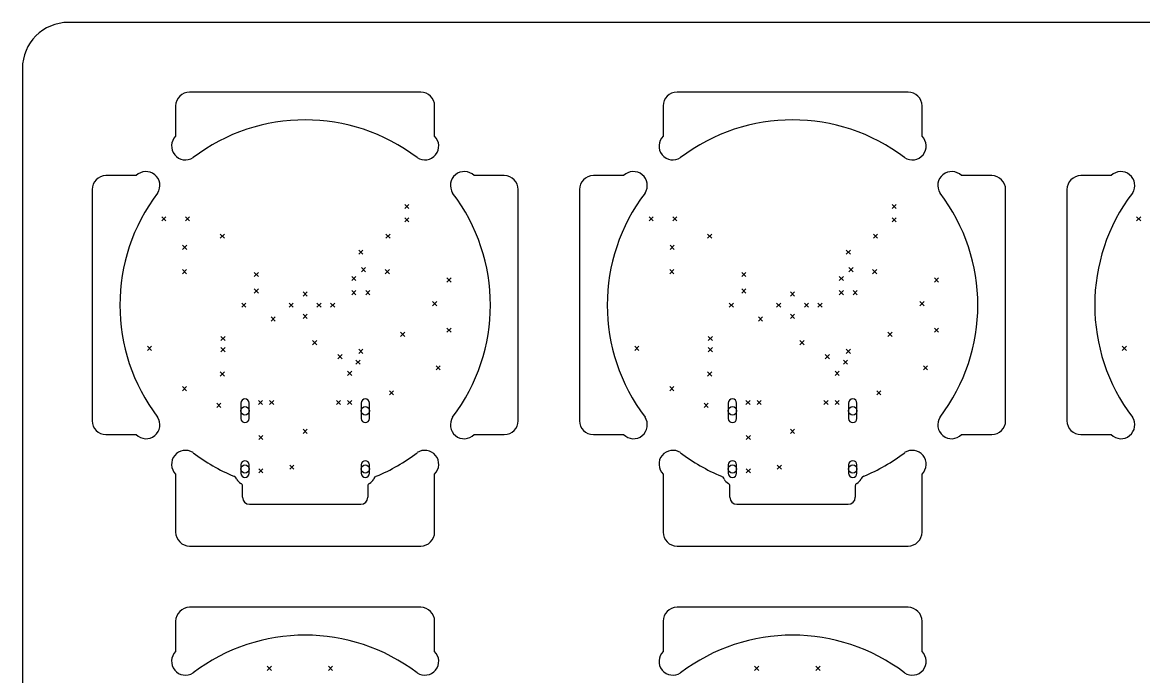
# Model space of a CAD drawing. Extents: x 19 to 200, y -108 to -20.
# Drawn here: x 19.7 to 100.2, y -66.7 to -19.7 of the extents above; entities that cross this region are included whole.
import ezdxf

# ---------------------------------------------------------------- set-up
doc = ezdxf.new("R2010")
doc.units = 0
doc.layers.add('BLACK', color=7, linetype='CONTINUOUS')

msp = doc.modelspace()

# ---------------------------------------------------------------- linework, layer by layer
at = {"layer": 'BLACK', "linetype": 'CONTINUOUS'}
for p, q in [((197, -19.7), (23, -19.7)), ((19.7, -23), (19.7, -94)), ((48.298, -24.7), (31.702, -24.7)), ((83.298, -24.7), (66.702, -24.7)), ((30.702, -25.7), (30.700429, -27.872002)), ((49.299571, -27.872002), (49.298, -25.7)), ((65.702, -25.7), (65.700429, -27.872002)), ((84.299571, -27.872002), (84.298, -25.7)), ((27.872002, -30.700429), (25.7, -30.702)), ((54.3, -30.702), (52.127998, -30.700429)), ((62.872002, -30.700429), (60.7, -30.702)), ((89.3, -30.702), (87.127998, -30.700429)), ((97.872002, -30.700429), (95.7, -30.702)), ((24.7, -31.702), (24.7, -48.298)), ((55.3, -48.298), (55.3, -31.702)), ((59.7, -31.702), (59.7, -48.298)), ((90.3, -48.298), (90.3, -31.702)), ((94.7, -31.702), (94.7, -48.298)), ((47.15, -32.77), (47.45, -33.07)), ((47.45, -32.77), (47.15, -33.07)), ((82.15, -32.77), (82.45, -33.07)), ((82.45, -32.77), (82.15, -33.07)), ((29.7, -33.65), (30, -33.95)), ((30, -33.65), (29.7, -33.95)), ((31.4, -33.65), (31.7, -33.95)), ((31.7, -33.65), (31.4, -33.95)), ((47.15, -33.73), (47.45, -34.03)), ((47.45, -33.73), (47.15, -34.03)), ((64.7, -33.65), (65, -33.95)), ((65, -33.65), (64.7, -33.95)), ((66.4, -33.65), (66.7, -33.95)), ((66.7, -33.65), (66.4, -33.95)), ((82.15, -33.73), (82.45, -34.03)), ((82.45, -33.73), (82.15, -34.03)), ((99.7, -33.65), (100, -33.95)), ((100, -33.65), (99.7, -33.95)), ((33.9, -34.9), (34.2, -35.2)), ((34.2, -34.9), (33.9, -35.2)), ((45.8, -34.9), (46.1, -35.2)), ((46.1, -34.9), (45.8, -35.2)), ((68.9, -34.9), (69.2, -35.2)), ((69.2, -34.9), (68.9, -35.2)), ((80.8, -34.9), (81.1, -35.2)), ((81.1, -34.9), (80.8, -35.2)), ((31.2, -35.7), (31.5, -36)), ((31.5, -35.7), (31.2, -36)), ((43.85, -36.05), (44.15, -36.35)), ((44.15, -36.05), (43.85, -36.35)), ((66.2, -35.7), (66.5, -36)), ((66.5, -35.7), (66.2, -36)), ((78.85, -36.05), (79.15, -36.35)), ((79.15, -36.05), (78.85, -36.35)), ((31.185, -37.45), (31.485, -37.75)), ((31.485, -37.45), (31.185, -37.75)), ((36.35, -37.65), (36.65, -37.95)), ((36.65, -37.65), (36.35, -37.95)), ((44.04, -37.31), (44.34, -37.61)), ((44.34, -37.31), (44.04, -37.61)), ((45.75, -37.45), (46.05, -37.75)), ((46.05, -37.45), (45.75, -37.75)), ((66.185, -37.45), (66.485, -37.75)), ((66.485, -37.45), (66.185, -37.75)), ((71.35, -37.65), (71.65, -37.95)), ((71.65, -37.65), (71.35, -37.95)), ((79.04, -37.31), (79.34, -37.61)), ((79.34, -37.31), (79.04, -37.61)), ((80.75, -37.45), (81.05, -37.75)), ((81.05, -37.45), (80.75, -37.75)), ((43.35, -37.94), (43.65, -38.24)), ((43.65, -37.94), (43.35, -38.24)), ((50.185, -38.05), (50.485, -38.35)), ((50.485, -38.05), (50.185, -38.35)), ((78.35, -37.94), (78.65, -38.24)), ((78.65, -37.94), (78.35, -38.24)), ((85.185, -38.05), (85.485, -38.35)), ((85.485, -38.05), (85.185, -38.35)), ((36.35, -38.83), (36.65, -39.13)), ((36.65, -38.83), (36.35, -39.13)), ((39.85, -39.05), (40.15, -39.35)), ((40.15, -39.05), (39.85, -39.35)), ((43.35, -38.96), (43.65, -39.26)), ((43.65, -38.96), (43.35, -39.26)), ((44.35, -38.96), (44.65, -39.26)), ((44.65, -38.96), (44.35, -39.26)), ((71.35, -38.83), (71.65, -39.13)), ((71.65, -38.83), (71.35, -39.13)), ((74.85, -39.05), (75.15, -39.35)), ((75.15, -39.05), (74.85, -39.35)), ((78.35, -38.96), (78.65, -39.26)), ((78.65, -38.96), (78.35, -39.26)), ((79.35, -38.96), (79.65, -39.26)), ((79.65, -38.96), (79.35, -39.26)), ((35.45, -39.85), (35.75, -40.15)), ((35.75, -39.85), (35.45, -40.15)), ((38.85, -39.85), (39.15, -40.15)), ((39.15, -39.85), (38.85, -40.15)), ((40.85, -39.85), (41.15, -40.15)), ((41.15, -39.85), (40.85, -40.15)), ((41.825, -39.85), (42.125, -40.15)), ((42.125, -39.85), (41.825, -40.15)), ((49.15, -39.75), (49.45, -40.05)), ((49.45, -39.75), (49.15, -40.05)), ((70.45, -39.85), (70.75, -40.15)), ((70.75, -39.85), (70.45, -40.15)), ((73.85, -39.85), (74.15, -40.15)), ((74.15, -39.85), (73.85, -40.15)), ((75.85, -39.85), (76.15, -40.15)), ((76.15, -39.85), (75.85, -40.15)), ((76.825, -39.85), (77.125, -40.15)), ((77.125, -39.85), (76.825, -40.15)), ((84.15, -39.75), (84.45, -40.05)), ((84.45, -39.75), (84.15, -40.05)), ((37.55, -40.85), (37.85, -41.15)), ((37.85, -40.85), (37.55, -41.15)), ((39.85, -40.65), (40.15, -40.95)), ((40.15, -40.65), (39.85, -40.95)), ((72.55, -40.85), (72.85, -41.15)), ((72.85, -40.85), (72.55, -41.15)), ((74.85, -40.65), (75.15, -40.95)), ((75.15, -40.65), (74.85, -40.95)), ((50.185, -41.65), (50.485, -41.95)), ((50.485, -41.65), (50.185, -41.95)), ((85.185, -41.65), (85.485, -41.95)), ((85.485, -41.65), (85.185, -41.95)), ((33.95, -42.25), (34.25, -42.55)), ((34.25, -42.25), (33.95, -42.55)), ((40.53, -42.55), (40.83, -42.85)), ((40.83, -42.55), (40.53, -42.85)), ((46.85, -41.95), (47.15, -42.25)), ((47.15, -41.95), (46.85, -42.25)), ((68.95, -42.25), (69.25, -42.55)), ((69.25, -42.25), (68.95, -42.55)), ((75.53, -42.55), (75.83, -42.85)), ((75.83, -42.55), (75.53, -42.85)), ((81.85, -41.95), (82.15, -42.25)), ((82.15, -41.95), (81.85, -42.25)), ((28.67, -42.95), (28.97, -43.25)), ((28.97, -42.95), (28.67, -43.25)), ((33.95, -43.05), (34.25, -43.35)), ((34.25, -43.05), (33.95, -43.35)), ((43.85, -43.168199), (44.15, -43.468199)), ((44.15, -43.168199), (43.85, -43.468199)), ((63.67, -42.95), (63.97, -43.25)), ((63.97, -42.95), (63.67, -43.25)), ((68.95, -43.05), (69.25, -43.35)), ((69.25, -43.05), (68.95, -43.35)), ((78.85, -43.168199), (79.15, -43.468199)), ((79.15, -43.168199), (78.85, -43.468199)), ((98.67, -42.95), (98.97, -43.25)), ((98.97, -42.95), (98.67, -43.25)), ((42.35, -43.55), (42.65, -43.85)), ((42.65, -43.55), (42.35, -43.85)), ((43.65, -43.95), (43.95, -44.25)), ((43.95, -43.95), (43.65, -44.25)), ((77.35, -43.55), (77.65, -43.85)), ((77.65, -43.55), (77.35, -43.85)), ((78.65, -43.95), (78.95, -44.25)), ((78.95, -43.95), (78.65, -44.25)), ((33.9, -44.8), (34.2, -45.1)), ((34.2, -44.8), (33.9, -45.1)), ((43.05, -44.75), (43.35, -45.05)), ((43.35, -44.75), (43.05, -45.05)), ((49.4, -44.35), (49.7, -44.65)), ((49.7, -44.35), (49.4, -44.65)), ((68.9, -44.8), (69.2, -45.1)), ((69.2, -44.8), (68.9, -45.1)), ((78.05, -44.75), (78.35, -45.05)), ((78.35, -44.75), (78.05, -45.05)), ((84.4, -44.35), (84.7, -44.65)), ((84.7, -44.35), (84.4, -44.65)), ((31.185, -45.85), (31.485, -46.15)), ((31.485, -45.85), (31.185, -46.15)), ((66.185, -45.85), (66.485, -46.15)), ((66.485, -45.85), (66.185, -46.15)), ((46.05, -46.15), (46.35, -46.45)), ((46.35, -46.15), (46.05, -46.45)), ((81.05, -46.15), (81.35, -46.45)), ((81.35, -46.15), (81.05, -46.45)), ((33.65, -47.05), (33.95, -47.35)), ((33.95, -47.05), (33.65, -47.35)), ((35.38, -47.04), (35.38, -48.14)), ((35.98, -48.14), (35.98, -47.04)), ((36.65, -46.84), (36.95, -47.14)), ((36.95, -46.84), (36.65, -47.14)), ((37.45, -46.84), (37.75, -47.14)), ((37.75, -46.84), (37.45, -47.14)), ((42.25, -46.84), (42.55, -47.14)), ((42.55, -46.84), (42.25, -47.14)), ((43.05, -46.84), (43.35, -47.14)), ((43.35, -46.84), (43.05, -47.14)), ((44.02, -47.04), (44.02, -48.14)), ((44.62, -48.14), (44.62, -47.04)), ((68.65, -47.05), (68.95, -47.35)), ((68.95, -47.05), (68.65, -47.35)), ((70.38, -47.04), (70.38, -48.14)), ((70.98, -48.14), (70.98, -47.04)), ((71.65, -46.84), (71.95, -47.14)), ((71.95, -46.84), (71.65, -47.14)), ((72.45, -46.84), (72.75, -47.14)), ((72.75, -46.84), (72.45, -47.14)), ((77.25, -46.84), (77.55, -47.14)), ((77.55, -46.84), (77.25, -47.14)), ((78.05, -46.84), (78.35, -47.14)), ((78.35, -46.84), (78.05, -47.14)), ((79.02, -47.04), (79.02, -48.14)), ((79.62, -48.14), (79.62, -47.04)), ((39.85, -48.9125), (40.15, -49.2125)), ((40.15, -48.9125), (39.85, -49.2125)), ((74.85, -48.9125), (75.15, -49.2125)), ((75.15, -48.9125), (74.85, -49.2125)), ((25.7, -49.298), (27.872002, -49.299571)), ((36.67, -49.35), (36.97, -49.65)), ((36.97, -49.35), (36.67, -49.65)), ((52.127998, -49.299571), (54.3, -49.298)), ((60.7, -49.298), (62.872002, -49.299571)), ((71.67, -49.35), (71.97, -49.65)), ((71.97, -49.35), (71.67, -49.65)), ((87.127998, -49.299571), (89.3, -49.298)), ((95.7, -49.298), (97.872002, -49.299571)), ((35.38, -51.47), (35.38, -52.07)), ((35.98, -52.07), (35.98, -51.47)), ((38.9, -51.4875), (39.2, -51.7875)), ((39.2, -51.4875), (38.9, -51.7875)), ((44.02, -51.47), (44.02, -52.07)), ((44.62, -52.07), (44.62, -51.47)), ((70.38, -51.47), (70.38, -52.07)), ((70.98, -52.07), (70.98, -51.47)), ((73.9, -51.4875), (74.2, -51.7875)), ((74.2, -51.4875), (73.9, -51.7875)), ((79.02, -51.47), (79.02, -52.07)), ((79.62, -52.07), (79.62, -51.47)), ((30.700429, -52.127998), (30.702, -56.3)), ((36.67, -51.75), (36.97, -52.05)), ((36.97, -51.75), (36.67, -52.05)), ((49.298, -56.3), (49.299571, -52.127998)), ((65.700429, -52.127998), (65.702, -56.3)), ((71.67, -51.75), (71.97, -52.05)), ((71.97, -51.75), (71.67, -52.05)), ((84.298, -56.3), (84.299571, -52.127998)), ((35.5, -53.8), (35.5, -52.980978)), ((44.5, -52.980978), (44.5, -53.8)), ((70.5, -53.8), (70.5, -52.980978)), ((79.5, -52.980978), (79.5, -53.8)), ((36, -54.3), (44, -54.3)), ((71, -54.3), (79, -54.3)), ((31.702, -57.3), (48.298, -57.3)), ((66.702, -57.3), (83.298, -57.3)), ((48.298, -61.7), (31.702, -61.7)), ((83.298, -61.7), (66.702, -61.7)), ((30.702, -62.7), (30.700429, -64.872002)), ((49.299571, -64.872002), (49.298, -62.7)), ((65.702, -62.7), (65.700429, -64.872002)), ((84.299571, -64.872002), (84.298, -62.7)), ((37.275, -65.925), (37.575, -66.225)), ((37.575, -65.925), (37.275, -66.225)), ((41.675, -65.925), (41.975, -66.225)), ((41.975, -65.925), (41.675, -66.225)), ((72.275, -65.925), (72.575, -66.225)), ((72.575, -65.925), (72.275, -66.225)), ((76.675, -65.925), (76.975, -66.225)), ((76.975, -65.925), (76.675, -66.225))]:
    msp.add_line(p, q, dxfattribs=at)
at = {"layer": 'BLACK'}
for centre in [(35.68, -47.59), (44.32, -47.59), (70.68, -47.59), (79.32, -47.59), (35.68, -51.77), (44.32, -51.77), (70.68, -51.77), (79.32, -51.77)]:
    msp.add_circle(centre, 0.3, dxfattribs=at)
for centre, radius, start, end in [((23, -23), 3.3, 90, 180), ((31.702, -25.7), 1, 90, 180), ((48.298, -25.7), 1, 0, 90), ((66.702, -25.7), 1, 90, 180), ((83.298, -25.7), 1, 0, 90), ((40, -40), 13.303611, 52.77605661, 127.22394339), ((75, -40), 13.303611, 52.77605661, 127.22394339), ((31.404214, -28.575786), 0.995301, -224.99995929, -56.59222858), ((48.595788, -28.575788), 0.995302, -123.40793092, 45.00012212), ((66.404214, -28.575786), 0.995301, -224.99995929, -56.59222858), ((83.595788, -28.575788), 0.995302, -123.40793092, 45.00012212), ((28.575788, -31.404212), 0.995302, -33.40793092, 135.00012212), ((51.424214, -31.404214), 0.995301, -314.99995929, -146.59222858), ((63.575788, -31.404212), 0.995302, -33.40793092, 135.00012212), ((86.424214, -31.404214), 0.995301, -314.99995929, -146.59222858), ((98.575788, -31.404212), 0.995302, -33.40793092, 135.00012212), ((25.7, -31.702), 1, 90, 180), ((54.3, -31.702), 1, 0, 90), ((60.7, -31.702), 1, 90, 180), ((89.3, -31.702), 1, 0, 90), ((95.7, -31.702), 1, 90, 180), ((40, -40), 13.303611, -217.22394339, -142.77605661), ((40, -40), 13.303611, -37.22394339, 37.22394339), ((75, -40), 13.303611, -217.22394339, -142.77605661), ((75, -40), 13.303611, -37.22394339, 37.22394339), ((110, -40), 13.303611, -217.22394339, -142.77605661), ((35.68, -47.04), 0.3, 0, 180), ((44.32, -47.04), 0.3, 0, 180), ((70.68, -47.04), 0.3, 0, 180), ((79.32, -47.04), 0.3, 0, 180), ((25.7, -48.298), 1, -180, -90), ((28.575786, -48.595786), 0.995301, -134.99995929, 33.40777142), ((35.68, -48.14), 0.3, -180, 0), ((44.32, -48.14), 0.3, -180, 0), ((51.424212, -48.595788), 0.995302, -213.40793092, -44.99987788), ((54.3, -48.298), 1, -90, 0), ((60.7, -48.298), 1, -180, -90), ((63.575786, -48.595786), 0.995301, -134.99995929, 33.40777142), ((70.68, -48.14), 0.3, -180, 0), ((79.32, -48.14), 0.3, -180, 0), ((86.424212, -48.595788), 0.995302, -213.40793092, -44.99987788), ((89.3, -48.298), 1, -90, 0), ((95.7, -48.298), 1, -180, -90), ((98.575786, -48.595786), 0.995301, -134.99995929, 33.40777142), ((31.404212, -51.424212), 0.995302, -303.40793092, -134.99987788), ((40, -40), 13.306641, -127.22394285, -112.57946624), ((40, -40), 13.306641, -67.42053376, -52.77605715), ((48.595786, -51.424214), 0.995301, -44.99995929, 123.40777142), ((66.404212, -51.424212), 0.995302, -303.40793092, -134.99987788), ((75, -40), 13.306641, -127.22394285, -112.57946624), ((75, -40), 13.306641, -67.42053376, -52.77605715), ((83.595786, -51.424214), 0.995301, -44.99995929, 123.40777142), ((35.68, -51.47), 0.3, 0, 180), ((44.32, -51.47), 0.3, 0, 180), ((70.68, -51.47), 0.3, 0, 180), ((79.32, -51.47), 0.3, 0, 180), ((34.7999, -52.5589), 0.286991, 13.57505171, 71.55065693), ((35.68, -52.07), 0.3, -180, 0), ((44.32, -52.07), 0.3, -180, 0), ((45.2001, -52.5589), 0.287003, 108.44934307, 166.42494829), ((69.7999, -52.5589), 0.286991, 13.57505171, 71.55065693), ((70.68, -52.07), 0.3, -180, 0), ((79.32, -52.07), 0.3, -180, 0), ((80.2001, -52.5589), 0.287003, 108.44934307, 166.42494829), ((35.7001, -52.1809), 0.694542, -153.43291976, -116.56951518), ((35.3, -52.981), 0.200019, 0.00630254, 63.43763902), ((44.7001, -52.981), 0.2001, 116.58797681, 179.99370061), ((44.3001, -52.1811), 0.694283, -63.43786446, -26.55969976), ((70.7001, -52.1809), 0.694542, -153.43291976, -116.56951518), ((70.3, -52.981), 0.200019, 0.00630254, 63.43763902), ((79.7001, -52.981), 0.2001, 116.58797681, 179.99370061), ((79.3001, -52.1811), 0.694283, -63.43786446, -26.55969976), ((36, -53.8), 0.5, -180, -90), ((44, -53.8), 0.5, -90, 0), ((71, -53.8), 0.5, -180, -90), ((79, -53.8), 0.5, -90, 0), ((31.702, -56.3), 1, -180, -90), ((48.298, -56.3), 1, -90, 0), ((66.702, -56.3), 1, -180, -90), ((83.298, -56.3), 1, -90, 0), ((31.702, -62.7), 1, 90, 180), ((48.298, -62.7), 1, 0, 90), ((66.702, -62.7), 1, 90, 180), ((83.298, -62.7), 1, 0, 90), ((40, -77), 13.303611, 52.77605661, 127.22394339), ((75, -77), 13.303611, 52.77605661, 127.22394339), ((31.404214, -65.575786), 0.995301, -224.99995929, -56.59222858), ((48.595788, -65.575788), 0.995302, -123.40793092, 45.00012212), ((66.404214, -65.575786), 0.995301, -224.99995929, -56.59222858), ((83.595788, -65.575788), 0.995302, -123.40793092, 45.00012212)]:
    msp.add_arc(centre, radius, start, end, dxfattribs=at)

doc.saveas('drawing.dxf')
